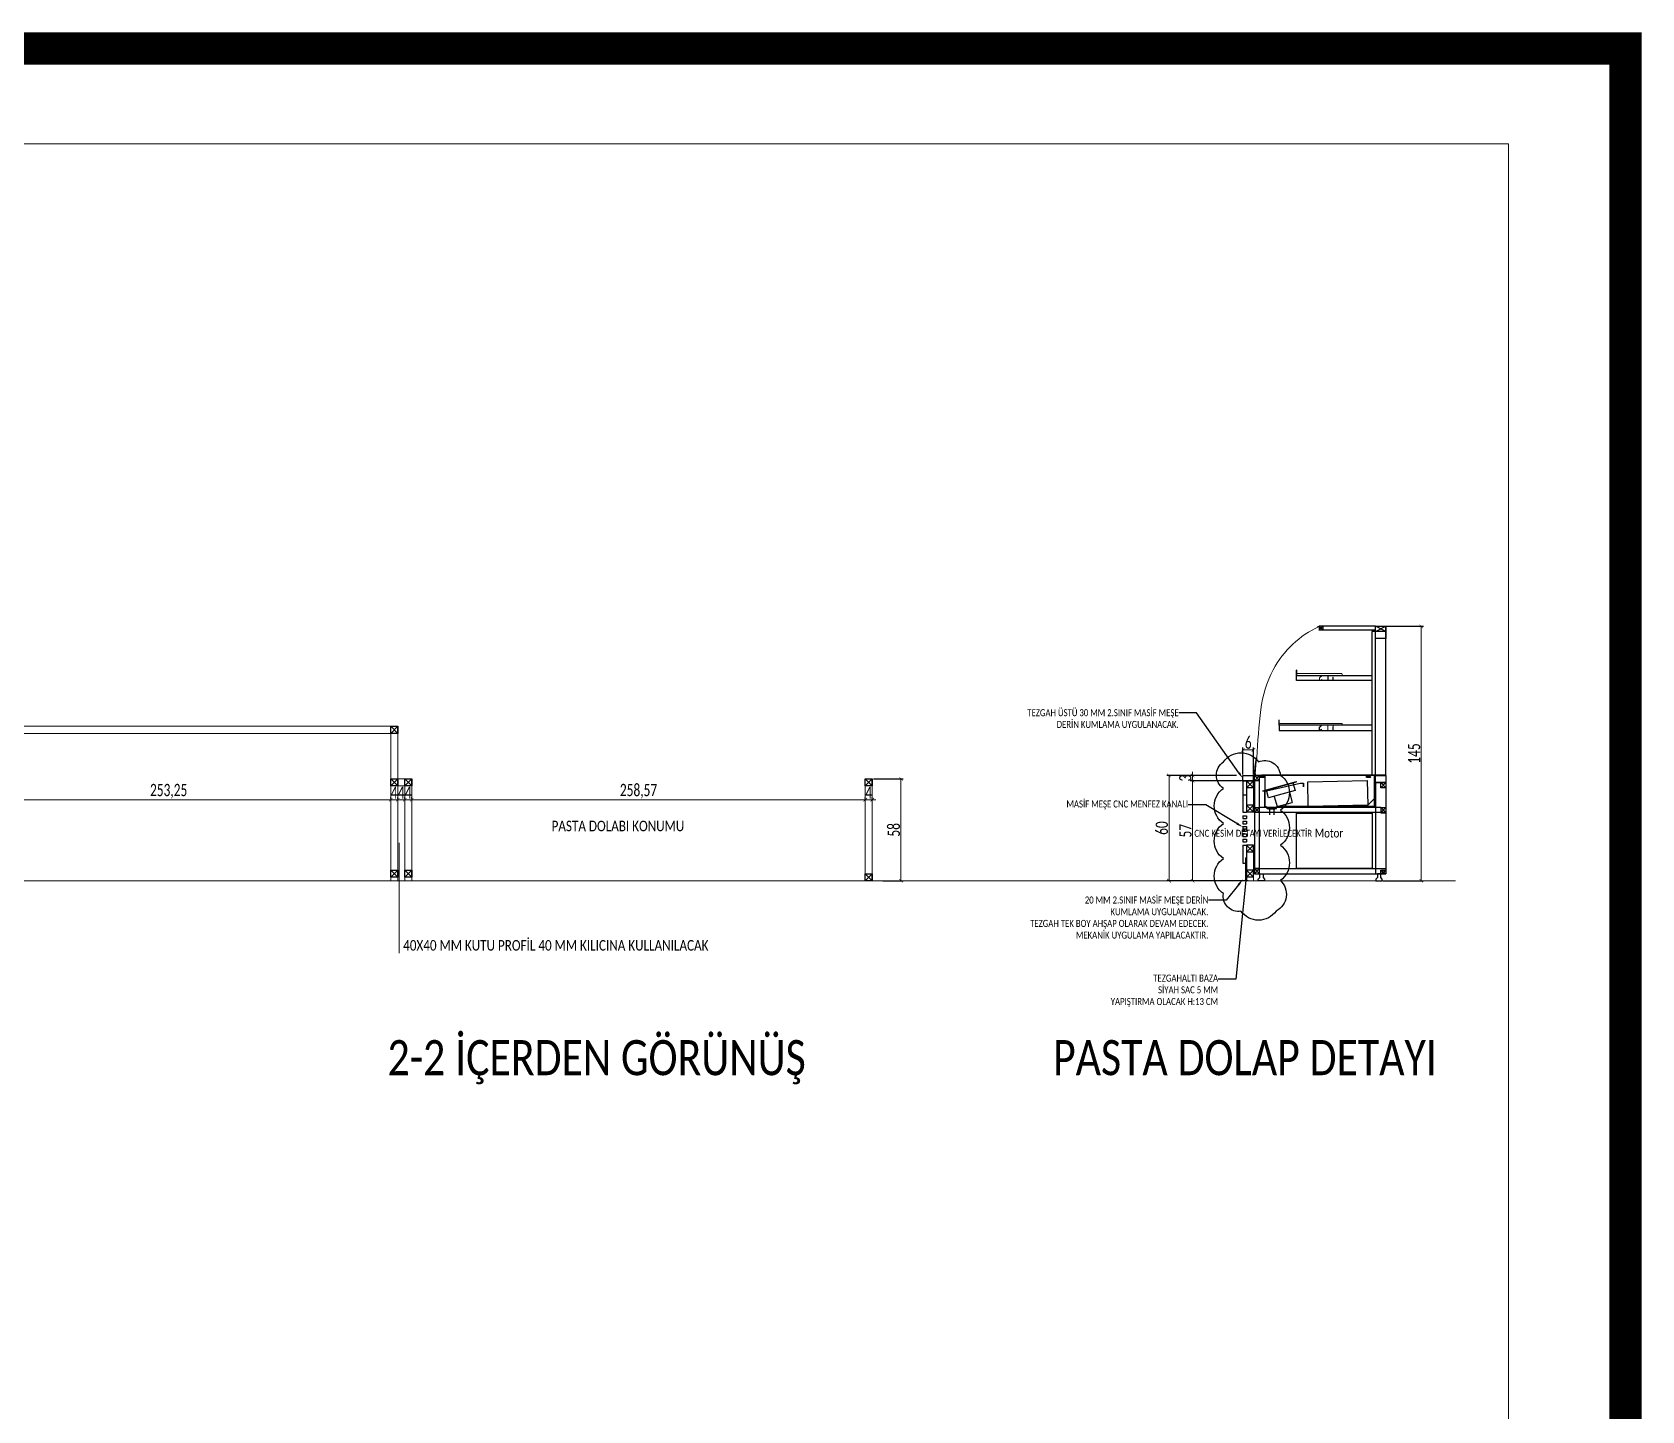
# Model space of a CAD drawing. Header units: millimetres. Extents: x -24 to 530668, y -246875 to -2983.
# Drawn here: x 274152 to 275070, y -109807 to -109021 of the extents above; entities that cross this region are included whole.
import ezdxf
from ezdxf import colors
from ezdxf.entities.mleader import LeaderData, LeaderLine
from ezdxf.math import Vec2, Vec3

# ---------------------------------------------------------------- set-up
doc = ezdxf.new("R2010")
doc.units = ezdxf.units.MM
doc.header["$PDMODE"] = 2
doc.layers.get('0').update_dxf_attribs({"lineweight": 20})
for name, color, linetype, lineweight in [('ahsapkesit', 26, 'Continuous', 30), ('CAM', 141, 'Continuous', 0), ('demir', 109, 'Continuous', 20), ('demir-1', 103, 'Continuous', 20), ('irem rev', 23, 'Continuous', 30), ('kaplama', 33, 'Continuous', 15), ('KP', 167, 'Continuous', 30), ('makineekipman', 156, 'Continuous', 20), ('PASLANMAZ', 19, 'Continuous', 18), ('paslanmaz-1', 29, 'Continuous', 25), ('tarama', 137, 'Continuous', 15), ('text', 1, 'Continuous', 20), ('ölçü', 251, 'Continuous', 5)]:
    doc.layers.add(name, color=color, linetype=linetype, lineweight=lineweight)
doc.layers.add('yazı', color=11, linetype='Continuous')
doc.styles.add('text2', font='calibri.ttf', dxfattribs={"width": 0.8})
doc.styles.add('Ölçü50', font='calibri.ttf', dxfattribs={"width": 0.7})
doc.dimstyles.new('ölçü10', dxfattribs={"dimtxt": 7, "dimasz": 2, "dimexe": 1.25, "dimexo": 0.625, "dimgap": 0.5, "dimtad": 1, "dimzin": 9, "dimtxsty": 'Ölçü50', "dimblk": 'ARCHTICK', "dimcen": 2, "dimclrd": 256, "dimclre": 256, "dimclrt": 1, "dimazin": 2, "dimtfac": 1, "dimtix": 1, "dimtmove": 0, "dimatfit": 3, "dimldrblk": 'ARCHTICK', "dimfxl": 1, "dimlwd": -1, "dimarcsym": 0})

# ---------------------------------------------------------------- blocks, each defined once
blk = doc.blocks.new('Fan 2')
at = {"color": 4}
for p, q in [((-11875.55, 33661.08), (-11875.55, 33641.08)), ((-11875.55, 33661.08), (-11875.45, 33661.08)), ((-11875.45, 33661.08), (-11875.45, 33641.08)), ((-11870.75, 33658.93), (-11875.45, 33658.93)), ((-11870.75, 33643.23), (-11870.75, 33658.93)), ((-11870.75, 33655.58), (-11864.75, 33655.58)), ((-11864.75, 33655.58), (-11864.75, 33646.58)), ((-11870.75, 33646.58), (-11864.75, 33646.58)), ((-11875.45, 33641.08), (-11875.55, 33641.08)), ((-11875.45, 33643.23), (-11870.75, 33643.23))]:
    blk.add_line(p, q, dxfattribs=at)
blk = doc.blocks.new('_ArchTick')
at = {"color": 0, "linetype": 'ByBlock', "const_width": 0.15}
blk.add_lwpolyline([(-0.5, -0.5), (0.5, 0.5)], dxfattribs=at)
blk = doc.blocks.new('*D275')
at = {"layer": 'DEFPOINTS', "color": 0, "transparency": 16777216}
for p in [(274813.44, -109445.03), (274839.21, -109445.03, 0), (274839.21, -109448.03, 0)]:
    blk.add_point(p, dxfattribs=at)
at = {"layer": 'ölçü', "lineweight": -2, "transparency": 16777216}
for p, q in [((274838.59, -109445.03), (274812.19, -109445.03)), ((274838.59, -109448.03), (274812.19, -109448.03))]:
    blk.add_line(p, q, dxfattribs=at)
at = {"layer": 'ölçü', "transparency": 16777216}
for p, q in [((274813.44, -109445.03), (274813.44, -109443.03)), ((274813.44, -109448.03), (274813.44, -109445.03)), ((274813.44, -109448.03), (274813.44, -109450.03))]:
    blk.add_line(p, q, dxfattribs=at)
at = {"layer": 'ölçü', "transparency": 16777216, "xscale": 2, "yscale": 2, "zscale": 2}
for p, rotation in [((274813.44, -109445.03), 270), ((274813.44, -109448.03), 90)]:
    blk.add_blockref('_ArchTick', p, dxfattribs=dict(at, rotation=rotation))
at = {"layer": 'ölçü', "color": 1, "transparency": 16777216, "insert": (274809.35, -109446.53), "char_height": 7, "attachment_point": 5, "rotation": 90, "style": 'Ölçü50'}
blk.add_mtext('3', dxfattribs=at)
blk = doc.blocks.new('*D276')
at = {"layer": 'DEFPOINTS', "color": 0, "transparency": 16777216}
for p in [(274812.8, -109445.03), (274800.05, -109505.03), (274812.8, -109505.03, 0)]:
    blk.add_point(p, dxfattribs=at)
at = {"layer": 'ölçü', "lineweight": -2, "transparency": 16777216}
for p, q in [((274812.17, -109445.03), (274798.8, -109445.03)), ((274812.17, -109505.03), (274798.8, -109505.03))]:
    blk.add_line(p, q, dxfattribs=at)
at = {"layer": 'ölçü', "transparency": 16777216}
blk.add_line((274800.05, -109445.03), (274800.05, -109505.03), dxfattribs=at)
at = {"layer": 'ölçü', "transparency": 16777216, "xscale": 2, "yscale": 2, "zscale": 2}
for p, rotation in [((274800.05, -109445.03), 90), ((274800.05, -109505.03), 270)]:
    blk.add_blockref('_ArchTick', p, dxfattribs=dict(at, rotation=rotation))
at = {"layer": 'ölçü', "color": 1, "transparency": 16777216, "insert": (274795.96, -109475.03), "char_height": 7, "attachment_point": 5, "rotation": 90, "style": 'Ölçü50'}
blk.add_mtext('60', dxfattribs=at)
blk = doc.blocks.new('*D277')
at = {"layer": 'DEFPOINTS', "color": 0, "transparency": 16777216}
for p in [(274842.23, -109430.43), (274842.23, -109445.04, 0), (274848.23, -109445.04, 0)]:
    blk.add_point(p, dxfattribs=at)
at = {"layer": 'ölçü', "lineweight": -2, "transparency": 16777216}
for p, q in [((274842.23, -109444.42), (274842.23, -109429.18)), ((274848.23, -109444.42), (274848.23, -109429.18))]:
    blk.add_line(p, q, dxfattribs=at)
at = {"layer": 'ölçü', "transparency": 16777216}
blk.add_line((274848.23, -109430.43), (274842.23, -109430.43), dxfattribs=at)
at = {"layer": 'ölçü', "transparency": 16777216, "xscale": 2, "yscale": 2, "zscale": 2, "rotation": 180}
blk.add_blockref('_ArchTick', (274842.23, -109430.43), dxfattribs=at)
at = {"layer": 'ölçü', "transparency": 16777216, "xscale": 2, "yscale": 2, "zscale": 2}
blk.add_blockref('_ArchTick', (274848.23, -109430.43), dxfattribs=at)
at = {"layer": 'ölçü', "color": 1, "transparency": 16777216, "insert": (274845.23, -109426.35), "char_height": 7, "attachment_point": 5, "style": 'Ölçü50'}
blk.add_mtext('6', dxfattribs=at)
blk = doc.blocks.new('*D278')
at = {"layer": 'DEFPOINTS', "color": 0, "transparency": 16777216}
for p in [(274920.76, -109360.03, 0), (274943.87, -109360.03), (274921.62, -109505.03, 0)]:
    blk.add_point(p, dxfattribs=at)
at = {"layer": 'ölçü', "lineweight": -2, "transparency": 16777216}
for p, q in [((274921.39, -109360.03), (274945.12, -109360.03)), ((274922.24, -109505.03), (274945.12, -109505.03))]:
    blk.add_line(p, q, dxfattribs=at)
at = {"layer": 'ölçü', "transparency": 16777216}
blk.add_line((274943.87, -109505.03), (274943.87, -109360.03), dxfattribs=at)
at = {"layer": 'ölçü', "transparency": 16777216, "xscale": 2, "yscale": 2, "zscale": 2}
for p, rotation in [((274943.87, -109360.03), 90), ((274943.87, -109505.03), 270)]:
    blk.add_blockref('_ArchTick', p, dxfattribs=dict(at, rotation=rotation))
at = {"layer": 'ölçü', "color": 1, "transparency": 16777216, "insert": (274939.81, -109432.53), "char_height": 7, "attachment_point": 5, "rotation": 90, "style": 'Ölçü50'}
blk.add_mtext('145', dxfattribs=at)
blk = doc.blocks.new('*D279')
at = {"layer": 'DEFPOINTS', "color": 0, "transparency": 16777216}
for p in [(274845.23, -109448.03, 0), (274813.46, -109505.03), (274845.76, -109505.03)]:
    blk.add_point(p, dxfattribs=at)
at = {"layer": 'ölçü', "lineweight": -2, "transparency": 16777216}
for p, q in [((274844.61, -109448.03), (274812.21, -109448.03)), ((274845.14, -109505.03), (274812.21, -109505.03))]:
    blk.add_line(p, q, dxfattribs=at)
at = {"layer": 'ölçü', "transparency": 16777216}
blk.add_line((274813.46, -109448.03), (274813.46, -109505.03), dxfattribs=at)
at = {"layer": 'ölçü', "transparency": 16777216, "xscale": 2, "yscale": 2, "zscale": 2}
for p, rotation in [((274813.46, -109448.03), 90), ((274813.46, -109505.03), 270)]:
    blk.add_blockref('_ArchTick', p, dxfattribs=dict(at, rotation=rotation))
at = {"layer": 'ölçü', "color": 1, "transparency": 16777216, "insert": (274809.41, -109476.53), "char_height": 7, "attachment_point": 5, "rotation": 90, "style": 'Ölçü50'}
blk.add_mtext('57', dxfattribs=at)
blk = doc.blocks.new('asdf')
at = {"layer": 'demir'}
blk.add_lwpolyline([(253943.12, -109853.36), (253947.12, -109853.36), (253947.12, -109857.36), (253943.12, -109857.36), (253943.12, -109853.36), (253947.12, -109857.36), (253947.12, -109853.36), (253943.12, -109857.36)], dxfattribs=at)
blk = doc.blocks.new('fdg')
at = {"layer": 'KP'}
blk.add_lwpolyline([(249315.5, -96506), (249319.5, -96506), (249319.5, -96510), (249315.5, -96510), (249315.5, -96506), (249319.5, -96510), (249319.5, -96506), (249315.5, -96510)], dxfattribs=at)
blk = doc.blocks.new('*D347')
at = {"layer": 'DEFPOINTS', "color": 0, "transparency": 16777216}
for p in [(274103.05, -109458.86), (274356.3, -109458.86), (274356.3, -109458.86)]:
    blk.add_point(p, dxfattribs=at)
at = {"layer": 'ölçü', "lineweight": -2, "transparency": 16777216}
for p, q in [((274103.05, -109458.23), (274103.05, -109457.61)), ((274356.3, -109458.23), (274356.3, -109457.61))]:
    blk.add_line(p, q, dxfattribs=at)
at = {"layer": 'ölçü', "transparency": 16777216}
blk.add_line((274103.05, -109458.86), (274356.3, -109458.86), dxfattribs=at)
at = {"layer": 'ölçü', "transparency": 16777216, "xscale": 2, "yscale": 2, "zscale": 2, "rotation": 180}
blk.add_blockref('_ArchTick', (274103.05, -109458.86), dxfattribs=at)
at = {"layer": 'ölçü', "transparency": 16777216, "xscale": 2, "yscale": 2, "zscale": 2}
blk.add_blockref('_ArchTick', (274356.3, -109458.86), dxfattribs=at)
at = {"layer": 'ölçü', "color": 1, "transparency": 16777216, "insert": (274229.68, -109454.04), "char_height": 7, "attachment_point": 5, "style": 'Ölçü50'}
blk.add_mtext('253,25', dxfattribs=at)
blk = doc.blocks.new('*D348')
at = {"layer": 'DEFPOINTS', "color": 0, "transparency": 16777216}
for p in [(274356.3, -109458.86), (274360.3, -109458.86), (274360.3, -109458.86)]:
    blk.add_point(p, dxfattribs=at)
at = {"layer": 'ölçü', "transparency": 16777216}
for p, q in [((274356.3, -109458.86), (274354.3, -109458.86)), ((274356.3, -109458.86), (274360.3, -109458.86)), ((274360.3, -109458.86), (274362.3, -109458.86))]:
    blk.add_line(p, q, dxfattribs=at)
at = {"layer": 'ölçü', "lineweight": -2, "transparency": 16777216}
for p, q in [((274356.3, -109458.23), (274356.3, -109457.61)), ((274360.3, -109458.23), (274360.3, -109457.61))]:
    blk.add_line(p, q, dxfattribs=at)
at = {"layer": 'ölçü', "transparency": 16777216, "xscale": 2, "yscale": 2, "zscale": 2}
blk.add_blockref('_ArchTick', (274356.3, -109458.86), dxfattribs=at)
at = {"layer": 'ölçü', "transparency": 16777216, "xscale": 2, "yscale": 2, "zscale": 2, "rotation": 180}
blk.add_blockref('_ArchTick', (274360.3, -109458.86), dxfattribs=at)
at = {"layer": 'ölçü', "color": 1, "transparency": 16777216, "insert": (274358.3, -109454.84), "char_height": 7, "attachment_point": 5, "style": 'Ölçü50'}
blk.add_mtext('4', dxfattribs=at)
blk = doc.blocks.new('*D349')
at = {"layer": 'DEFPOINTS', "color": 0, "transparency": 16777216}
for p in [(274360.3, -109458.86), (274364.3, -109458.86), (274364.3, -109458.86)]:
    blk.add_point(p, dxfattribs=at)
at = {"layer": 'ölçü', "transparency": 16777216}
for p, q in [((274360.3, -109458.86), (274358.3, -109458.86)), ((274360.3, -109458.86), (274364.3, -109458.86)), ((274364.3, -109458.86), (274366.3, -109458.86))]:
    blk.add_line(p, q, dxfattribs=at)
at = {"layer": 'ölçü', "lineweight": -2, "transparency": 16777216}
for p, q in [((274360.3, -109458.23), (274360.3, -109457.61)), ((274364.3, -109458.23), (274364.3, -109457.61))]:
    blk.add_line(p, q, dxfattribs=at)
at = {"layer": 'ölçü', "transparency": 16777216, "xscale": 2, "yscale": 2, "zscale": 2}
blk.add_blockref('_ArchTick', (274360.3, -109458.86), dxfattribs=at)
at = {"layer": 'ölçü', "transparency": 16777216, "xscale": 2, "yscale": 2, "zscale": 2, "rotation": 180}
blk.add_blockref('_ArchTick', (274364.3, -109458.86), dxfattribs=at)
at = {"layer": 'ölçü', "color": 1, "transparency": 16777216, "insert": (274362.3, -109454.84), "char_height": 7, "attachment_point": 5, "style": 'Ölçü50'}
blk.add_mtext('4', dxfattribs=at)
blk = doc.blocks.new('*D350')
at = {"layer": 'DEFPOINTS', "color": 0, "transparency": 16777216}
for p in [(274364.3, -109458.86), (274368.3, -109458.86), (274368.3, -109458.86)]:
    blk.add_point(p, dxfattribs=at)
at = {"layer": 'ölçü', "transparency": 16777216}
for p, q in [((274364.3, -109458.86), (274362.3, -109458.86)), ((274364.3, -109458.86), (274368.3, -109458.86)), ((274368.3, -109458.86), (274370.3, -109458.86))]:
    blk.add_line(p, q, dxfattribs=at)
at = {"layer": 'ölçü', "lineweight": -2, "transparency": 16777216}
for p, q in [((274364.3, -109458.23), (274364.3, -109457.61)), ((274368.3, -109458.23), (274368.3, -109457.61))]:
    blk.add_line(p, q, dxfattribs=at)
at = {"layer": 'ölçü', "transparency": 16777216, "xscale": 2, "yscale": 2, "zscale": 2}
blk.add_blockref('_ArchTick', (274364.3, -109458.86), dxfattribs=at)
at = {"layer": 'ölçü', "transparency": 16777216, "xscale": 2, "yscale": 2, "zscale": 2, "rotation": 180}
blk.add_blockref('_ArchTick', (274368.3, -109458.86), dxfattribs=at)
at = {"layer": 'ölçü', "color": 1, "transparency": 16777216, "insert": (274366.3, -109454.84), "char_height": 7, "attachment_point": 5, "style": 'Ölçü50'}
blk.add_mtext('4', dxfattribs=at)
blk = doc.blocks.new('*D351')
at = {"layer": 'DEFPOINTS', "color": 0, "transparency": 16777216}
for p in [(274368.3, -109458.86), (274626.87, -109458.86), (274626.87, -109458.86)]:
    blk.add_point(p, dxfattribs=at)
at = {"layer": 'ölçü', "lineweight": -2, "transparency": 16777216}
for p, q in [((274368.3, -109458.23), (274368.3, -109457.61)), ((274626.87, -109458.23), (274626.87, -109457.61))]:
    blk.add_line(p, q, dxfattribs=at)
at = {"layer": 'ölçü', "transparency": 16777216}
blk.add_line((274368.3, -109458.86), (274626.87, -109458.86), dxfattribs=at)
at = {"layer": 'ölçü', "transparency": 16777216, "xscale": 2, "yscale": 2, "zscale": 2, "rotation": 180}
blk.add_blockref('_ArchTick', (274368.3, -109458.86), dxfattribs=at)
at = {"layer": 'ölçü', "transparency": 16777216, "xscale": 2, "yscale": 2, "zscale": 2}
blk.add_blockref('_ArchTick', (274626.87, -109458.86), dxfattribs=at)
at = {"layer": 'ölçü', "color": 1, "transparency": 16777216, "insert": (274497.59, -109454.04), "char_height": 7, "attachment_point": 5, "style": 'Ölçü50'}
blk.add_mtext('258,57', dxfattribs=at)
blk = doc.blocks.new('*D352')
at = {"layer": 'DEFPOINTS', "color": 0, "transparency": 16777216}
for p in [(274626.87, -109458.86), (274630.87, -109458.86), (274630.87, -109458.86)]:
    blk.add_point(p, dxfattribs=at)
at = {"layer": 'ölçü', "transparency": 16777216}
for p, q in [((274626.87, -109458.86), (274624.87, -109458.86)), ((274626.87, -109458.86), (274630.87, -109458.86)), ((274630.87, -109458.86), (274632.87, -109458.86))]:
    blk.add_line(p, q, dxfattribs=at)
at = {"layer": 'ölçü', "lineweight": -2, "transparency": 16777216}
for p, q in [((274626.87, -109458.23), (274626.87, -109457.61)), ((274630.87, -109458.23), (274630.87, -109457.61))]:
    blk.add_line(p, q, dxfattribs=at)
at = {"layer": 'ölçü', "transparency": 16777216, "xscale": 2, "yscale": 2, "zscale": 2}
blk.add_blockref('_ArchTick', (274626.87, -109458.86), dxfattribs=at)
at = {"layer": 'ölçü', "transparency": 16777216, "xscale": 2, "yscale": 2, "zscale": 2, "rotation": 180}
blk.add_blockref('_ArchTick', (274630.87, -109458.86), dxfattribs=at)
at = {"layer": 'ölçü', "color": 1, "transparency": 16777216, "insert": (274628.87, -109454.84), "char_height": 7, "attachment_point": 5, "style": 'Ölçü50'}
blk.add_mtext('4', dxfattribs=at)
blk = doc.blocks.new('*D353')
at = {"layer": 'DEFPOINTS', "color": 0, "transparency": 16777216}
for p in [(274630.87, -109447.03), (274636.31, -109505.03), (274647.24, -109505.03)]:
    blk.add_point(p, dxfattribs=at)
at = {"layer": 'ölçü', "lineweight": -2, "transparency": 16777216}
for p, q in [((274631.5, -109447.03), (274648.49, -109447.03)), ((274636.94, -109505.03), (274648.49, -109505.03))]:
    blk.add_line(p, q, dxfattribs=at)
at = {"layer": 'ölçü', "transparency": 16777216}
blk.add_line((274647.24, -109447.03), (274647.24, -109505.03), dxfattribs=at)
at = {"layer": 'ölçü', "transparency": 16777216, "xscale": 2, "yscale": 2, "zscale": 2}
for p, rotation in [((274647.24, -109447.03), 90), ((274647.24, -109505.03), 270)]:
    blk.add_blockref('_ArchTick', p, dxfattribs=dict(at, rotation=rotation))
at = {"layer": 'ölçü', "color": 1, "transparency": 16777216, "insert": (274643.15, -109476.03), "char_height": 7, "attachment_point": 5, "rotation": 90, "style": 'Ölçü50'}
blk.add_mtext('58', dxfattribs=at)

msp = doc.modelspace()

# ---------------------------------------------------------------- linework, layer by layer
msp.add_line((274794.756, -109505.03), (274941.516, -109505.03, 0))
at = {"color": 1, "const_width": 18.492}
msp.add_lwpolyline([(269213.704, -109030.619), (275060.383, -109030.619), (275060.383, -110583.763), (269213.704, -110583.763)], close=True, dxfattribs=at)
msp.add_lwpolyline([(272744.997, -109085.085), (274993.667, -109085.085), (274993.667, -110499.494), (272744.997, -110499.494)], close=True)
at = {"elevation": 0}
for points in [[(274887.15, -109390.375), (274885.869, -109390.846), (274885.869, -109389.433), (274887.308, -109388.089), (274890.673, -109388.089), (274890.673, -109390.889), (274893.569, -109390.889), (274893.569, -109388.989), (274893.469, -109388.989), (274893.469, -109390.989), (274890.773, -109390.989), (274890.773, -109387.989), (274887.269, -109387.989), (274885.769, -109389.389), (274885.769, -109390.989), (274887.185, -109390.469)], [(274887.05, -109418.721), (274885.769, -109419.192), (274885.769, -109417.778), (274887.208, -109416.435), (274893.569, -109416.435), (274893.569, -109419.235), (274893.469, -109419.235), (274893.469, -109417.335), (274893.369, -109417.335), (274893.369, -109419.335), (274890.673, -109419.335), (274890.673, -109416.335), (274887.169, -109416.335), (274885.669, -109417.735), (274885.669, -109419.335), (274887.085, -109418.814)]]:
    msp.add_lwpolyline(points, close=True, dxfattribs=at)
at = {"layer": 'ahsapkesit'}
for p, q in [((274842.234, -109445.03, 0), (274848.234, -109445.03, 0)), ((274842.234, -109448.03, 0), (274842.234, -109445.03, 0)), ((274842.234, -109448.03, 0), (274842.234, -109466.048, 0)), ((274842.234, -109448.03, 0), (274848.234, -109448.03, 0)), ((274844.234, -109448.03, 0), (274844.234, -109466.048, 0)), ((274848.234, -109448.03, 0), (274848.234, -109445.042, 0)), ((274842.234, -109456.03), (274844.234, -109456.03)), ((274842.234, -109466.048), (274844.234, -109466.048)), ((274842.234, -109468.048, 0), (274842.234, -109469.548, 0)), ((274842.234, -109468.048), (274844.234, -109468.048)), ((274844.234, -109468.048, 0), (274844.234, -109469.548, 0)), ((274842.234, -109469.548), (274844.234, -109469.548)), ((274842.234, -109471.048, 0), (274842.234, -109472.548, 0)), ((274842.234, -109471.048), (274844.234, -109471.048)), ((274842.234, -109472.548), (274844.234, -109472.548)), ((274842.234, -109474.048, 0), (274842.234, -109476.83, 0)), ((274842.234, -109474.048), (274844.234, -109474.048)), ((274842.234, -109475.548), (274844.234, -109475.548)), ((274842.234, -109476.83), (274844.234, -109476.83)), ((274842.234, -109478.33, 0), (274842.234, -109479.83, 0)), ((274842.234, -109478.33), (274844.234, -109478.33)), ((274844.234, -109471.048, 0), (274844.234, -109472.548, 0)), ((274844.234, -109474.048, 0), (274844.234, -109476.83, 0)), ((274844.234, -109478.33, 0), (274844.234, -109479.83, 0)), ((274842.234, -109479.83), (274844.234, -109479.83)), ((274842.234, -109481.33, 0), (274842.234, -109482.83, 0)), ((274842.234, -109481.33), (274844.234, -109481.33)), ((274842.234, -109482.83), (274844.234, -109482.83)), ((274842.234, -109484.83, 0), (274842.234, -109495.03, 0)), ((274842.234, -109484.83), (274844.234, -109484.83)), ((274844.234, -109481.33, 0), (274844.234, -109482.83, 0)), ((274844.234, -109484.83, 0), (274844.234, -109505.03, 0)), ((274842.234, -109495.03), (274843.734, -109495.03))]:
    msp.add_line(p, q, dxfattribs=at)
at = {"layer": 'CAM'}
msp.add_line((274849.704, -109435.042, 0), (274850.106, -109435.042, 0), dxfattribs=at)
for centre, radius, start, end in [((274930.559, -109447.989, 0), 81.886, 170.902822, 177.794865), ((274940.478, -109448.954, 0), 91.437, 171.248573, 177.415302)]:
    msp.add_arc(centre, radius, start, end, dxfattribs=at)
at = {"layer": 'demir-1', "elevation": 0}
msp.add_lwpolyline([(274885.764, -109360.098, 0.1659547), (274859.483, -109384.781, 0.088331), (274852.372, -109407.513, 0.0149981), (274850.106, -109435.042, 0.024685)], format="xyb", dxfattribs=at)
for points in [[(274898.573, -109387.989), (274873.169, -109387.989), (274872.869, -109387.689), (274872.869, -109387.289), (274873.169, -109386.989), (274898.573, -109386.989), (274898.873, -109387.289), (274898.873, -109387.689)], [(274898.573, -109416.335), (274863.169, -109416.335), (274862.869, -109416.035), (274862.869, -109415.635), (274863.169, -109415.335), (274898.573, -109415.335), (274898.873, -109415.635), (274898.873, -109416.035)]]:
    msp.add_lwpolyline(points, close=True, dxfattribs=at)
at = {"layer": 'demir-1'}
for points in [[(274099.054, -109417.03), (274360.304, -109417.03)], [(274360.304, -109421.03), (274099.054, -109421.03)], [(274356.304, -109505.03), (274356.304, -109417.03)], [(274360.304, -109417.03), (274360.304, -109505.03)], [(274368.304, -109447.03), (274360.304, -109447.03)], [(274360.304, -109451.03), (274368.304, -109451.03)], [(274364.304, -109505.03), (274364.304, -109451.03)], [(274368.304, -109447.03), (274368.304, -109505.03)], [(274626.874, -109447.03), (274626.874, -109505.03)], [(274630.874, -109447.03), (274626.874, -109447.03)], [(274626.874, -109451.03), (274630.874, -109451.03)], [(274630.874, -109447.03), (274630.874, -109505.03)], [(274368.304, -109505.03), (274356.304, -109505.03)]]:
    msp.add_lwpolyline(points, dxfattribs=at)
at = {"layer": 'irem rev'}
msp.add_lwpolyline([(274831.061, -109437.305, -0.5205671), (274851.061, -109437.305, -0.5205671), (274863.543, -109444.822, -0.5205671), (274863.543, -109464.822, -0.5205671), (274863.543, -109484.822, -0.5205671), (274863.543, -109504.822, -0.5205671), (274861.092, -109522.371, -0.5205671), (274841.092, -109522.371, -0.5205671), (274831.061, -109512.402, -0.5205671), (274831.061, -109492.402, -0.5205671), (274831.061, -109472.402, -0.5205671), (274831.061, -109452.402, -0.5205671)], format="xyb", close=True, dxfattribs=at)
at = {"layer": 'kaplama'}
msp.add_line((274751.319, -109505.03), (274959.39, -109505.03), dxfattribs=at)
at = {"layer": 'KP'}
for p, q in [((274848.234, -109448.03, 0), (274844.234, -109448.03, 0)), ((274844.234, -109448.03, 0), (274844.234, -109452.03, 0)), ((274848.234, -109448.03, 0), (274844.234, -109452.03, 0)), ((274844.234, -109448.03, 0), (274848.234, -109452.03, 0)), ((274848.234, -109452.03, 0), (274848.234, -109448.03, 0)), ((274848.234, -109452.03, 0), (274844.234, -109452.03, 0)), ((274848.234, -109462.048, 0), (274844.234, -109462.048, 0)), ((274844.234, -109462.048, 0), (274844.234, -109466.048, 0)), ((274848.234, -109462.048, 0), (274844.234, -109466.048, 0)), ((274844.234, -109462.048, 0), (274848.234, -109466.048, 0)), ((274848.234, -109466.048, 0), (274844.234, -109466.048, 0)), ((274848.234, -109466.048, 0), (274848.234, -109462.048, 0)), ((274848.234, -109484.83, 0), (274844.234, -109488.83, 0)), ((274848.234, -109484.83, 0), (274844.234, -109484.83, 0)), ((274844.234, -109484.83, 0), (274844.234, -109488.83, 0)), ((274844.234, -109484.83, 0), (274848.234, -109488.83, 0)), ((274848.234, -109488.83, 0), (274848.234, -109484.83, 0)), ((274848.234, -109488.83, 0), (274844.234, -109488.83, 0)), ((274848.234, -109499.03, 0), (274844.234, -109499.03, 0)), ((274844.234, -109499.03, 0), (274844.234, -109503.03, 0)), ((274848.234, -109499.03, 0), (274844.234, -109503.03, 0)), ((274844.234, -109499.03, 0), (274848.234, -109503.03, 0)), ((274848.234, -109503.03, 0), (274844.234, -109503.03, 0)), ((274848.234, -109503.03, 0), (274848.234, -109499.03, 0))]:
    msp.add_line(p, q, dxfattribs=at)
at = {"layer": 'PASLANMAZ'}
for q in [(274843.734, -109505.03, 0), (274844.234, -109492.03, 0)]:
    msp.add_line((274843.734, -109492.03, 0), q, dxfattribs=at)
at = {"layer": 'paslanmaz-1'}
for p, q in [((274884.764, -109360.38, 0), (274885.764, -109360.03, 0)), ((274917.765, -109360.03), (274885.764, -109360.03, 0)), ((274887.764, -109360.03, 0), (274885.764, -109362.03, 0)), ((274885.764, -109360.03, 0), (274887.764, -109362.03, 0)), ((274885.764, -109360.03, 0), (274885.764, -109362.388, 0)), ((274885.764, -109362.03, 0), (274917.765, -109362.03)), ((274887.764, -109360.03, 0), (274887.764, -109362.03, 0)), ((274923.765, -109363.03), (274917.765, -109360.03)), ((274917.765, -109363.03), (274923.765, -109360.03)), ((274917.769, -109444.93, 0), (274917.769, -109360.03)), ((274923.765, -109445.13, 0), (274923.769, -109360.03)), ((274923.765, -109360.03, 0), (274923.765, -109367.03, 0)), ((274872.769, -109387.989, 0), (274872.769, -109384.989, 0)), ((274872.869, -109384.989, 0), (274872.769, -109384.989, 0)), ((274872.869, -109387.989, 0), (274872.869, -109384.989, 0)), ((274862.769, -109416.335, 0), (274862.769, -109413.335, 0)), ((274862.869, -109413.335, 0), (274862.769, -109413.335, 0)), ((274862.869, -109416.335, 0), (274862.869, -109413.335, 0)), ((274848.634, -109444.93, 0), (274848.634, -109443.83, 0)), ((274848.634, -109443.83, 0), (274848.734, -109443.83, 0)), ((274849.234, -109444.93, 0), (274848.634, -109444.93, 0)), ((274848.734, -109443.83, 0), (274848.734, -109444.83, 0)), ((274848.734, -109444.83, 0), (274849.134, -109444.83, 0)), ((274848.734, -109448.042, 0), (274848.734, -109498.042, 0)), ((274849.134, -109444.83, 0), (274849.134, -109443.83, 0)), ((274849.134, -109443.83, 0), (274849.234, -109443.83, 0)), ((274849.234, -109443.83, 0), (274849.234, -109444.93, 0)), ((274917.065, -109444.93, 0), (274852.907, -109444.93, 0)), ((274917.065, -109445.03, 0), (274852.907, -109445.03, 0)), ((274917.165, -109445.03, 0), (274923.765, -109445.03, 0)), ((274917.765, -109449.13, 0), (274917.765, -109501.03, 0)), ((274923.765, -109449.13, 0), (274923.765, -109501.03, 0)), ((274920.765, -109463.23, 0), (274851.834, -109463.23, 0)), ((274920.765, -109466.23, 0), (274851.834, -109466.23, 0)), ((274856.007, -109463.971, 0), (274855.457, -109462.871, 0)), ((274856.068, -109463.871, 0), (274855.518, -109462.771, 0)), ((274861.13, -109463.971, 0), (274856.007, -109463.971, 0)), ((274861.068, -109463.871, 0), (274856.068, -109463.871, 0)), ((274856.818, -109463.871, 0), (274856.818, -109463.571, 0)), ((274860.318, -109463.571, 0), (274856.818, -109463.571, 0)), ((274856.818, -109463.971, 0), (274856.818, -109464.171, 0)), ((274860.318, -109464.171, 0), (274856.818, -109464.171, 0)), ((274857.268, -109463.871, 0), (274857.268, -109467.53, 0)), ((274859.868, -109463.871, 0), (274859.868, -109467.53, 0)), ((274860.318, -109463.871, 0), (274860.318, -109463.571, 0)), ((274860.318, -109463.971, 0), (274860.318, -109464.171, 0)), ((274861.068, -109463.871, 0), (274861.618, -109462.771, 0)), ((274861.13, -109463.971, 0), (274861.68, -109462.871, 0)), ((274920.765, -109463.23, 0), (274920.765, -109466.33, 0)), ((274848.834, -109498.03, 0), (274923.765, -109498.03, 0)), ((274848.834, -109501.03, 0), (274923.765, -109501.03, 0))]:
    msp.add_line(p, q, dxfattribs=at)
at = {"layer": 'paslanmaz-1', "elevation": 0}
for points in [[(274923.765, -109363.03), (274915.769, -109363.03), (274915.769, -109444.93), (274917.769, -109444.93), (274917.769, -109363.03)], [(274917.765, -109360.03), (274923.765, -109360.03)], [(274923.765, -109367.03), (274917.765, -109367.03), (274917.765, -109360.03)], [(274915.769, -109390.989), (274872.769, -109390.989), (274872.769, -109387.989), (274915.769, -109387.989)], [(274915.769, -109416.335), (274862.769, -109416.335), (274862.769, -109419.335), (274915.769, -109419.335)], [(274855.457, -109462.871), (274854.807, -109462.871), (274854.807, -109445.03), (274848.734, -109445.03)], [(274848.734, -109448.042), (274851.734, -109445.042)], [(274851.734, -109448.042), (274848.734, -109448.042), (274848.734, -109445.042), (274851.734, -109448.042)], [(274848.734, -109445.042), (274851.734, -109445.042)], [(274851.734, -109498.042), (274848.734, -109498.042), (274848.734, -109501.042), (274851.734, -109501.042), (274851.734, -109445.042)], [(274854.779, -109462.671), (274854.609, -109462.671), (274854.609, -109454.046), (274855.609, -109453.771), (274874.893, -109449.369), (274876.698, -109449.369), (274876.698, -109451.537)], [(274854.779, -109462.771), (274854.709, -109462.771), (274854.709, -109454.123), (274855.636, -109453.868), (274874.907, -109449.469), (274876.598, -109449.469), (274876.598, -109451.537)], [(274923.765, -109444.931), (274917.065, -109444.93), (274917.065, -109462.771), (274861.618, -109462.771)], [(274919.165, -109445.03), (274917.165, -109445.03), (274917.165, -109462.871), (274861.68, -109462.871)], [(274923.765, -109449.13), (274917.765, -109449.13), (274917.765, -109445.13), (274923.765, -109445.13)], [(274917.765, -109449.13), (274923.765, -109449.13)], [(274923.765, -109445.13), (274923.765, -109466.23), (274920.765, -109466.23), (274920.765, -109466.33), (274923.865, -109466.33), (274923.865, -109445.03), (274920.765, -109445.03), (274920.765, -109445.13)], [(274920.765, -109452.13), (274923.765, -109449.13)], [(274923.765, -109452.13), (274920.765, -109452.13), (274920.765, -109449.13), (274923.765, -109452.13)], [(274916.965, -109456.404), (274916.965, -109458.403), (274913.429, -109461.938), (274870.346, -109463.033), (274869.018, -109463.039)], [(274917.065, -109458.444), (274913.472, -109462.037), (274870.348, -109463.133)], [(274848.734, -109466.242), (274851.734, -109463.242)], [(274851.734, -109466.242), (274848.734, -109466.242), (274848.734, -109463.242), (274851.734, -109466.242)], [(274848.734, -109463.242), (274851.734, -109463.242)], [(274920.765, -109466.23), (274923.765, -109463.23)], [(274920.765, -109463.23), (274923.765, -109466.23)], [(274920.765, -109463.23), (274923.765, -109463.23)], [(274923.765, -109466.23), (274920.765, -109466.23)], [(274851.734, -109501.042), (274848.734, -109498.042)], [(274851.734, -109498.042), (274848.734, -109501.042)], [(274853.685, -109501.03), (274853.685, -109503.238), (274854.54, -109504.234), (274854.54, -109505.03), (274850.979, -109505.03), (274850.979, -109504.234), (274851.834, -109503.238), (274851.834, -109501.03), (274853.685, -109501.03)], [(274918.914, -109501.03), (274918.914, -109503.238), (274918.059, -109504.234), (274918.059, -109505.03), (274921.62, -109505.03), (274921.62, -109504.234), (274920.765, -109503.238), (274920.765, -109501.03), (274918.914, -109501.03)], [(274920.765, -109501.03), (274923.765, -109499.03)], [(274923.765, -109501.03), (274920.765, -109501.03), (274920.765, -109499.03), (274923.765, -109501.03)], [(274920.765, -109499.03), (274923.765, -109499.03)]]:
    msp.add_lwpolyline(points, dxfattribs=at)
for points in [[(274854.088, -109445.361), (274852.288, -109445.361, 1), (274852.288, -109446.061)], [(274852.288, -109446.061), (274854.088, -109446.061, 1.0000002), (274854.088, -109445.361)], [(274912.846, -109446.26, -1), (274912.846, -109445.56), (274914.646, -109445.56, -0.4142136)], [(274914.646, -109445.56, -1.0000002), (274914.646, -109446.26), (274912.846, -109446.26, -0.4142136)]]:
    msp.add_lwpolyline(points, format="xyb", dxfattribs=at)
for points in [[(274913.429, -109461.938), (274879.441, -109462.771), (274879.125, -109448.676), (274913.113, -109447.843)], [(274915.798, -109466.479), (274915.798, -109498.03), (274872.678, -109498.03), (274872.678, -109466.479)]]:
    msp.add_lwpolyline(points, close=True, dxfattribs=at)
at = {"layer": 'tarama'}
for p, q in [((274844.234, -109448.03, 0), (274844.234, -109462.53, 0)), ((274848.234, -109448.03, 0), (274848.234, -109462.048, 0)), ((274844.234, -109462.048, 0), (274848.234, -109462.048, 0)), ((274844.234, -109466.048, 0), (274848.234, -109466.048, 0)), ((274844.234, -109484.83, 0), (274848.234, -109484.83, 0)), ((274844.234, -109488.83, 0), (274848.234, -109488.83, 0)), ((274844.234, -109489.53, 0), (274844.234, -109505.03, 0)), ((274848.234, -109488.83, 0), (274848.234, -109505.03, 0))]:
    msp.add_line(p, q, dxfattribs=at)
at = {"layer": 'ölçü', "color": 11, "elevation": 0}
msp.add_lwpolyline([(274361.186, -109483.402), (274361.186, -109546.35)], dxfattribs=at)
at = {"layer": 'ölçü'}
msp.add_lwpolyline([(274963.482, -109505.03), (272718.169, -109505.03)], dxfattribs=at)

# ---------------------------------------------------------------- block references
at = {"layer": 'demir'}
for p in [(20413.187, 436.331), (20413.187, 354.331)]:
    msp.add_blockref('asdf', p, dxfattribs=at)
at = {"layer": 'makineekipman'}
for p in [(25040.805, -12911.03), (25040.805, -12941.03), (25048.805, -12941.03), (25311.375, -12941.03), (25040.805, -12993.03), (25048.805, -12993.03), (25311.375, -12995.03)]:
    msp.add_blockref('fdg', p, dxfattribs=at)
at = {"layer": 'paslanmaz-1', "xscale": -1, "rotation": 105.3751777941973}
msp.add_blockref('Fan 2', (310458.498, -111979.49, 0), dxfattribs=at)

# ---------------------------------------------------------------- texts
at = {"char_height": 6, "width": 1120.30164, "attachment_point": 1, "style": 'text2'}
for s, insert in [('{\\fCalibri Light|b0|i0|c162|p34;PASTA DOLABI KONUMU}', (274448.011, -109470.848, 0)), ('{\\fCalibri Light|b0|i0|c162|p34;40X40 MM KUTU PROFİL 40 MM KILICINA KULLANILACAK}', (274363.393, -109538.871))]:
    msp.add_mtext(s, dxfattribs=dict(at, insert=insert))
at = {"layer": 'text', "insert": (274814.504, -109476.011), "char_height": 4, "width": 723.45878, "attachment_point": 1, "style": 'text2'}
msp.add_mtext('CNC KESİM DETAYI VERİLECEKTİR', dxfattribs=at)
at = {"layer": 'text', "insert": (274899.344, -109475.39, 0), "char_height": 5, "attachment_point": 3, "style": 'text2'}
msp.add_mtext_dynamic_manual_height_columns('Motor', width=27.26451, gutter_width=25, heights=[0], dxfattribs=at)
at = {"layer": 'yazı', "char_height": 20, "attachment_point": 1, "style": 'text2'}
for s, insert in [('2-2 İÇERDEN GÖRÜNÜŞ', (274354.48, -109595.888)), ('PASTA DOLAP DETAYI', (274733.949, -109595.888))]:
    msp.add_mtext_dynamic_manual_height_columns(s, width=274.76263, gutter_width=12.5, heights=[0], dxfattribs=dict(at, insert=insert))

# ---------------------------------------------------------------- dimensions: what is measured, and where the dimension line sits
at = {"layer": 'ölçü'}
for base, p1, p2, angle, picture, middle in [((274943.874, -109360.03, 0), (274921.62, -109505.03, 0), (274920.765, -109360.03, 0), 90, '*D278', (274939.814, -109432.53, 0)), ((274842.234, -109430.432), (274848.234, -109445.042, 0), (274842.234, -109445.042, 0), 180, '*D277', (274845.234, -109426.349)), ((274813.439, -109445.03), (274839.211, -109448.03, 0), (274839.211, -109445.03, 0), 90, '*D275', (274809.353, -109446.53))]:
    dim = msp.add_linear_dim(base=base, p1=p1, p2=p2, angle=angle, dimstyle='ölçü10', override={"dimtmove": 1}, dxfattribs=at)
    dim.commit()
    dim.dimension.update_dxf_attribs({"geometry": picture, "text_midpoint": middle})
for base, p1, p2, picture, middle in [((274356.304, -109458.859), (274103.054, -109458.859), (274356.304, -109458.859), '*D347', (274229.679, -109454.043)), ((274360.304, -109458.859), (274356.304, -109458.859), (274360.304, -109458.859), '*D348', (274358.304, -109454.843)), ((274364.304, -109458.859), (274360.304, -109458.859), (274364.304, -109458.859), '*D349', (274362.304, -109454.843)), ((274368.304, -109458.859), (274364.304, -109458.859), (274368.304, -109458.859), '*D350', (274366.304, -109454.843)), ((274626.874, -109458.859), (274368.304, -109458.859), (274626.874, -109458.859), '*D351', (274497.589, -109454.043)), ((274630.874, -109458.859), (274626.874, -109458.859), (274630.874, -109458.859), '*D352', (274628.874, -109454.843))]:
    dim = msp.add_linear_dim(base=base, p1=p1, p2=p2, dimstyle='ölçü10', override={"dimtmove": 1}, dxfattribs=at)
    dim.commit()
    dim.dimension.update_dxf_attribs({"geometry": picture, "text_midpoint": middle})
for base, p1, p2, picture, middle in [((274647.241, -109505.03), (274630.874, -109447.03), (274636.312, -109505.03), '*D353', (274643.155, -109476.03)), ((274800.047, -109505.03), (274812.795, -109445.03), (274812.795, -109505.03, 0), '*D276', (274795.961, -109475.03)), ((274813.462, -109505.03), (274845.234, -109448.03, 0), (274845.764, -109505.03), '*D279', (274809.411, -109476.53))]:
    dim = msp.add_linear_dim(base=base, p1=p1, p2=p2, angle=90, dimstyle='ölçü10', dxfattribs=at)
    dim.commit()
    dim.dimension.update_dxf_attribs({"geometry": picture, "text_midpoint": middle})

# ---------------------------------------------------------------- leaders
at = {"layer": 'yazı'}
ml = msp.add_multileader_mtext('Standard', dxfattribs=at)
ml.set_content('{\\fCalibri Light|b0|i0|c0|p34;TEZGAH ÜSTÜ 30 MM 2.SINIF MASİF MEŞE \\PDERİN KUMLAMA UYGULANACAK.\\fCentury Gothic|b0|i0|c162|p34; }', color=256, style='text2')
ml.set_leader_properties()
ml.build(insert=Vec2(0, 0))
ml.multileader.update_dxf_attribs({"dogleg_length": 10})
ctx = ml.context
ctx.base_point, ctx.landing_gap_size, ctx.plane_origin = Vec3(274719.411, -109409.295, 0), 0.09, Vec3(274895.551, -109543.942, 0)
ctx.text_align_type = 2
notes = []
notes.append((ctx, [(1, (1, 1, 0), (274815.68, -109409.295, 0), (-1, 0), 10, [(0, [(274842.234, -109446.823, 0)], 0, [])])]))
ctx.mtext.insert, ctx.mtext.alignment, ctx.mtext.flow_direction = Vec3(274805.59, -109407.269, 0), 3, 5
ml = msp.add_multileader_mtext('Standard', dxfattribs=at)
ml.set_content('{\\fCalibri Light|b0|i0|c0|p34;MASİF MEŞE CNC MENFEZ KANAL\\fCentury Gothic|b0|i0|c162|p34;I}', color=256, style='text2')
ml.set_leader_properties()
ml.build(insert=Vec2(0, 0))
ml.multileader.update_dxf_attribs({"dogleg_length": 10})
ctx = ml.context
ctx.base_point, ctx.landing_gap_size, ctx.plane_origin = Vec3(274742.423, -109461.858, 0), 0.09, Vec3(274895.551, -109571.638, 0)
ctx.text_align_type = 2
notes.append((ctx, [(1, (1, 1, 0), (274820.983, -109461.858, 0), (-1, 0), 10, [(0, [(274842.234, -109474.519, 0)], 0, [])])]))
ctx.mtext.insert, ctx.mtext.alignment, ctx.mtext.flow_direction = Vec3(274810.893, -109459.297, 0), 3, 5
ml = msp.add_multileader_mtext('Standard', dxfattribs=at)
ml.set_content('{\\fCalibri Light|b0|i0|c162|p34;20 MM 2.SINIF MASİF MEŞE DERİN\\P KUMLAMA UYGULANACAK. \\PTEZGAH TEK BOY AHŞAP OLARAK DEVAM EDECEK.\\P MEKANİK UYGULAMA YAPILACAKTIR.}', color=256, style='text2')
ml.set_leader_properties()
ml.build(insert=Vec2(0, 0))
ml.multileader.update_dxf_attribs({"dogleg_length": 10})
ctx = ml.context
ctx.base_point, ctx.landing_gap_size, ctx.plane_origin = Vec3(274721.516, -109516.059, 0), 0.09, Vec3(274895.551, -109407.13, 0)
ctx.text_align_type = 2
notes.append((ctx, [(1, (1, 1, 0), (274832.558, -109516.059, 0), (-1, 0), 10, [(0, [(274842.234, -109504.25, 0)], 0, [])])]))
ctx.mtext.insert, ctx.mtext.alignment, ctx.mtext.flow_direction = Vec3(274822.468, -109514.033, 0), 3, 5
ml = msp.add_multileader_mtext('Standard', dxfattribs=at)
ml.set_content('{\\fCalibri Light|b0|i0|c162|p34;TEZGAHALTI BAZA\\PSİYAH SAC 5 MM\\PYAPIŞTIRMA OLACAK H:13 CM}', color=256, style='text2')
ml.set_leader_properties()
ml.build(insert=Vec2(0, 0))
ml.multileader.update_dxf_attribs({"dogleg_length": 10})
ctx = ml.context
ctx.base_point, ctx.landing_gap_size, ctx.plane_origin = Vec3(274767.524, -109561.119, 0), 0.09, Vec3(274901.69, -109672.812, 0)
ctx.text_align_type = 2
notes.append((ctx, [(1, (1, 1, 0), (274838.137, -109561.119, 0), (-1, 0), 10, [(0, [(274844.234, -109501.019, 0)], 0, [])])]))
ctx.mtext.insert, ctx.mtext.alignment, ctx.mtext.flow_direction = Vec3(274828.047, -109558.557, 0), 3, 5
for ctx, leaders in notes:
    for number, flags, end, landing, length, lines in leaders:
        leader = LeaderData()
        leader.index, (leader.has_last_leader_line, leader.has_dogleg_vector, leader.attachment_direction) = number, flags
        leader.last_leader_point, leader.dogleg_vector, leader.dogleg_length = Vec3(end), Vec3(landing), length
        for number, points, colour, breaks in lines:
            line = LeaderLine()
            line.index, line.vertices, line.color, line.breaks = number, Vec3.list(points), colors.encode_raw_color(colour), breaks
            leader.lines.append(line)
        ctx.leaders.append(leader)

doc.saveas('drawing.dxf')
